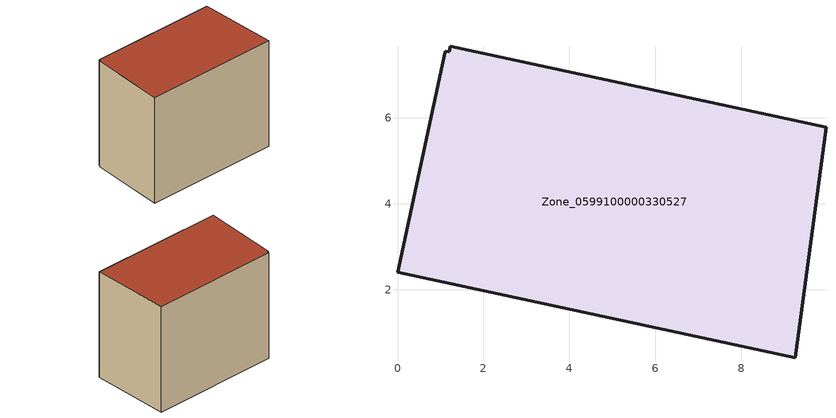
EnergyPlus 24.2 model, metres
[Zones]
Zone_0599100000330527
 floor ground (C_G): 1.11,7.55 1.2,7.54 1.22,7.66 9.97,5.79 9.26,0.43 0,2.41 z0
 wall outside (C_F): 1.2,7.54 1.11,7.55 0,2.41 9.26,0.43 9.97,5.79 1.22,7.66 1.2,7.54 z0:8.04
 roof outside (C_R): 9.97,5.79 1.22,7.66 1.2,7.54 1.11,7.55 0,2.41 9.26,0.43 z8.04
[BUILDING]
Pand.0599100000330527: North Axis=0; Terrain=City; Loads Convergence Tolerance Value=0.04; Temperature Convergence Tolerance Value=0.4; Solar Distribution=FullExterior; Maximum Number of Warmup Days=25; Minimum Number of Warmup Days=1
[Site:Location]
Rotterdam.The.Hague.AP_ZH_NLD Design_Conditions: Latitude=51.96; Longitude=4.45; Time Zone=1; Elevation=-4.5
[SITE:GROUNDTEMPERATURE:BUILDINGSURFACE]
18, 18, 18, 18, 18, 18, 18, 18, 18, 18, 18, 18
[MATERIAL] Thermal Absorptance=0.9; Solar Absorptance=0.7; Visible Absorptance=0.7
Name | Roughness | Thickness | Conductivity | Density | Specific Heat
G.TI.1975-1991 | MediumSmooth | 0.15 | 0.288461 | 540 | 1210
F.TI.1975-1991 | Rough | 0.3 | 0.230769 | 1920 | 840
R.TI.1975-1991 | MediumRough | 0.2 | 0.153846 | 1500 | 1000
[CONSTRUCTION]
C_G: G.TI.1975-1991
C_F: F.TI.1975-1991
C_R: R.TI.1975-1991
[ZONE]
Zone_0599100000330527: Type=1; Multiplier=1; Ceiling Height=Autocalculate; Volume=Autocalculate; Floor Area=autocalculate; Part of Total Floor Area=Yes
[ZONEINFILTRATION:DESIGNFLOWRATE]
Infil_Zone_0599100000330527: Zone or ZoneList or Space or SpaceList=Zone_0599100000330527; Schedule=AlwaysOn; Design Flow Rate Calculation Method=Flow/Area; Flow Rate per Floor Area=0.003; Constant Term Coefficient=1; Temperature Term Coefficient=0; Velocity Term Coefficient=0; Velocity Squared Term Coefficient=0
[HVACTEMPLATE:ZONE:IDEALLOADSAIRSYSTEM]
Zone_0599100000330527: Maximum Heating Supply Air Temperature=50; Minimum Cooling Supply Air Temperature=13; Maximum Heating Supply Air Humidity Ratio=0.0156; Minimum Cooling Supply Air Humidity Ratio=0.0077; Heating Limit=NoLimit; Cooling Limit=NoLimit; Dehumidification Control Type=ConstantSensibleHeatRatio; Cooling Sensible Heat Ratio=0.7; Dehumidification Setpoint=60; Humidification Control Type=None; Humidification Setpoint=30; Outdoor Air Method=None; Outdoor Air Flow Rate per Person=0.00944; Outdoor Air Flow Rate per Zone Floor Area=0; Outdoor Air Flow Rate per Zone=0; Demand Controlled Ventilation Type=None; Outdoor Air Economizer Type=NoEconomizer; Heat Recovery Type=None; Sensible Heat Recovery Effectiveness=0.7; Latent Heat Recovery Effectiveness=0.65
[ZONECONTROL:THERMOSTAT]
ThermostatControl_Zone_0599100000330527: Zone or ZoneList=Zone_0599100000330527; Control Type Schedule=DualSetpointControlType; Control 1=Thermostat_Zone_0599100000330527; Temperature Difference Between Cutout And Setpoint=0
[THERMOSTATSETPOINT:DUALSETPOINT]
Thermostat_Zone_0599100000330527: Heating Setpoint Temperature Schedule=HeatingSetpoint_Zone_0599100000330527; Cooling Setpoint Temperature Schedule=CoolingSetpoint_Zone_0599100000330527
[SCHEDULE:COMPACT]
HeatingSetpoint_Zone_0599100000330527: Through: 12/31, For: AllDays, Until: 24:00, 21
CoolingSetpoint_Zone_0599100000330527: Through: 12/31, For: AllDays, Until: 24:00, 24
DualSetpointControlType: Through: 12/31, For: AllDays, Until: 24:00, 4
AlwaysOn: Through: 12/31, For: AllDays, Until: 24:00, 1
